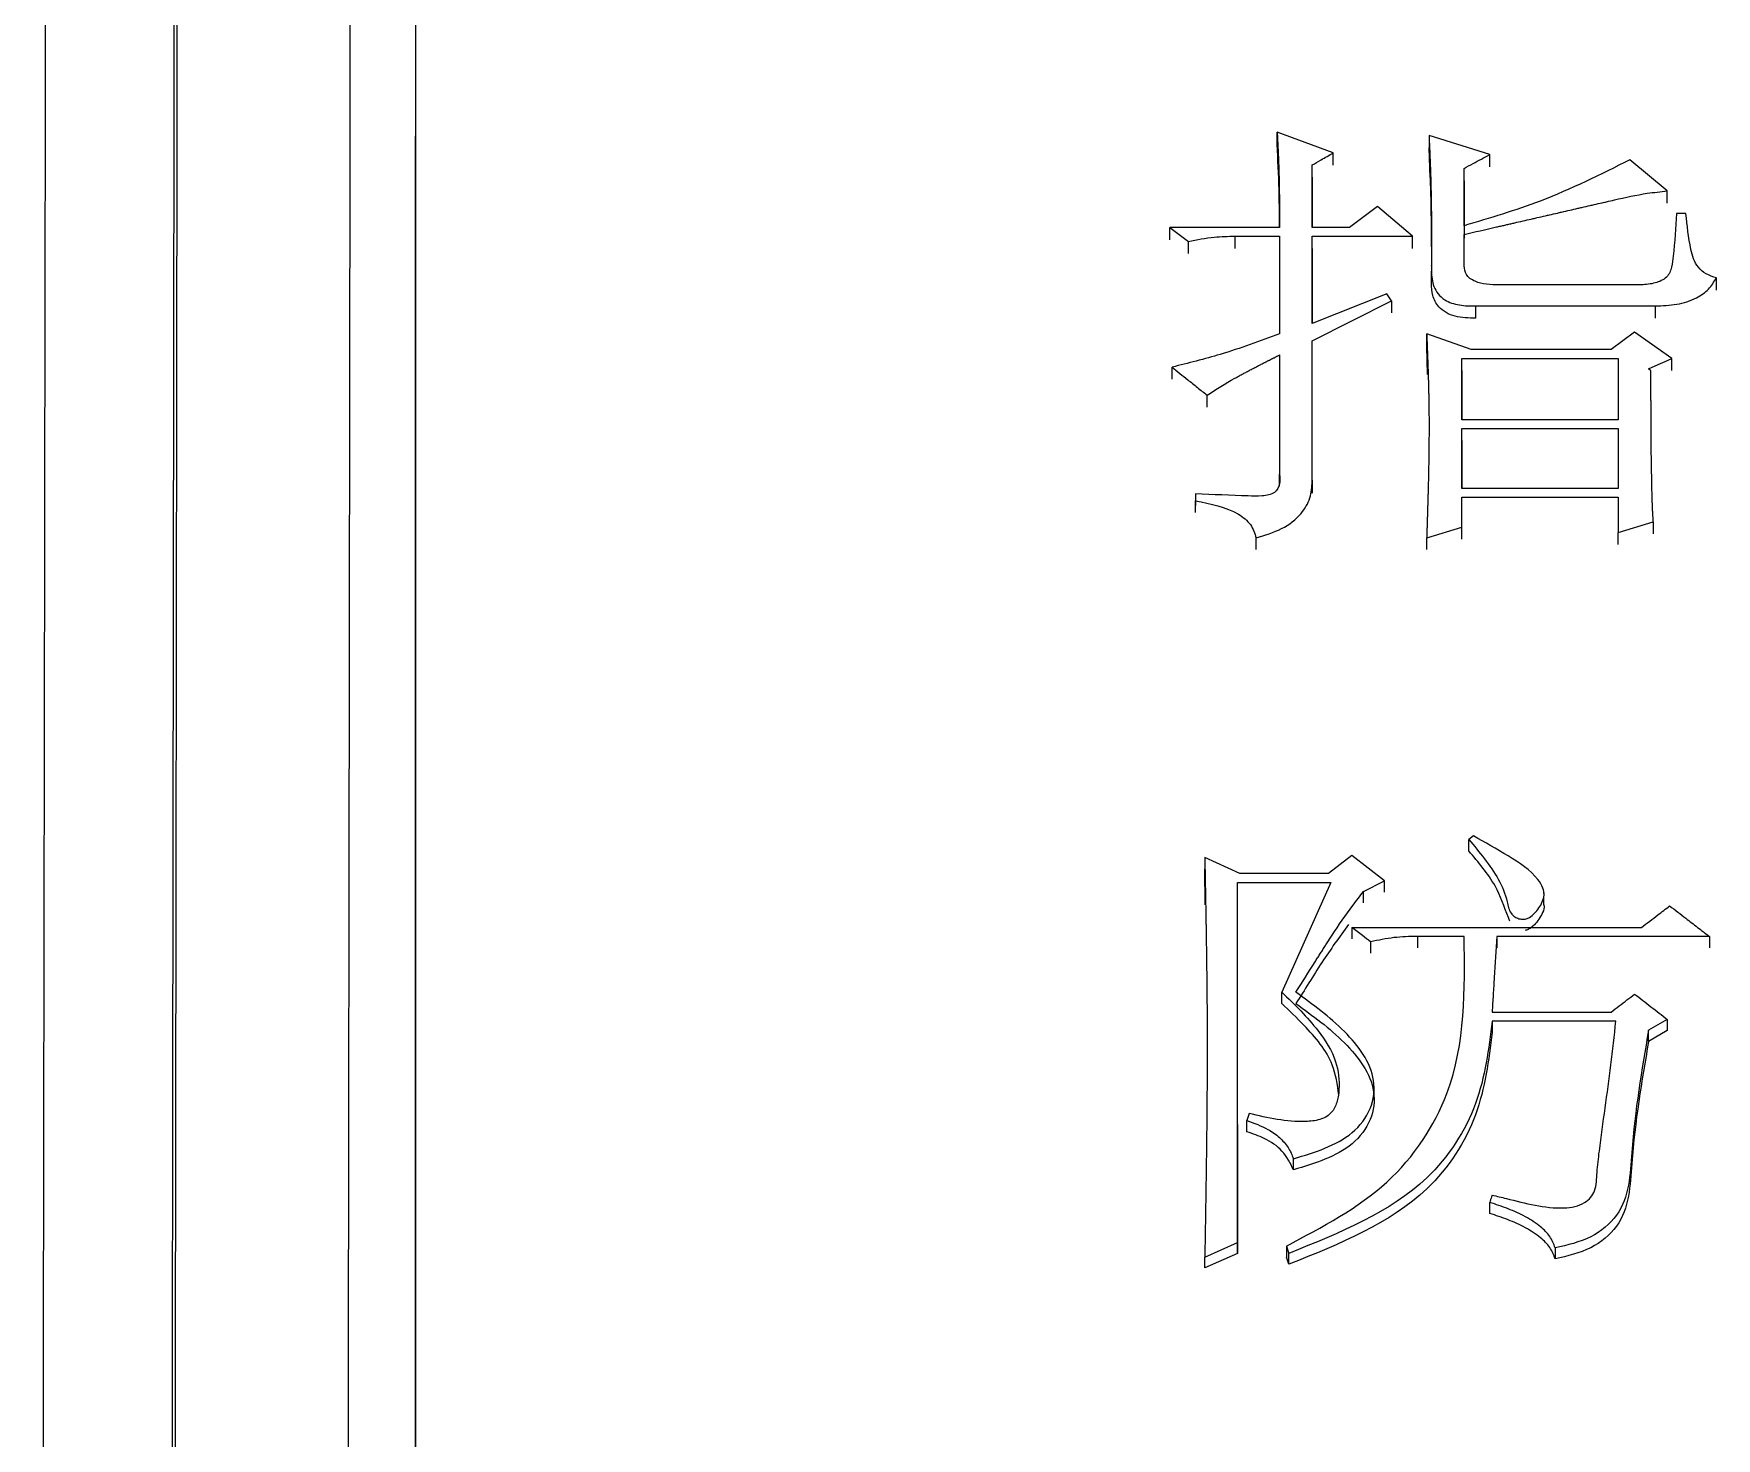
# Model space of a CAD drawing. Header units: millimetres. Extents: x 2136 to 4572, y 748 to 2471.
# Drawn here: x 2803.83 to 2811.62, y 2252.4 to 2258.91 of the extents above; entities that cross this region are included whole.
import ezdxf

# ---------------------------------------------------------------- set-up
doc = ezdxf.new("R2010")
doc.units = ezdxf.units.MM

msp = doc.modelspace()

# ---------------------------------------------------------------- linework, layer by layer
at = {"color": 7, "linetype": 'Continuous', "lineweight": 25}
for p, q in [((2805.5949, 2257.4026), (2805.5949, 2258.4339)), ((2809.8442, 2258.357), (2809.5846, 2258.4533)), ((2809.5846, 2258.3959), (2809.5846, 2258.4533)), ((2810.569, 2258.349), (2810.2878, 2258.4372)), ((2810.2878, 2258.4372), (2810.2878, 2258.3801)), ((2809.8442, 2258.3), (2809.8442, 2258.357)), ((2810.2927, 2258.2425), (2810.2878, 2258.3799)), ((2810.569, 2258.292), (2810.569, 2258.349)), ((2809.7469, 2258.0113), (2809.7469, 2258.3008)), ((2809.7469, 2258.2439), (2809.7469, 2258.3008)), ((2810.45, 2258.0194), (2810.45, 2258.2848)), ((2810.45, 2258.2278), (2810.45, 2258.2848)), ((2811.3911, 2258.1803), (2811.2181, 2258.3249)), ((2809.7469, 2258.2436), (2809.7469, 2258.0113)), ((2810.45, 2258.2276), (2810.45, 2257.9626)), ((2811.3911, 2258.1235), (2811.3911, 2258.1803)), ((2810.0498, 2258.1079), (2809.92, 2258.0113)), ((2810.212, 2257.971), (2810.0498, 2258.1079)), ((2811.4777, 2258.0757), (2811.4344, 2258.0757)), ((2809.087, 2258.0113), (2809.1736, 2257.9468)), ((2809.5954, 2258.0113), (2809.087, 2258.0113)), ((2809.087, 2257.9547), (2809.087, 2258.0113)), ((2809.1736, 2257.8903), (2809.1736, 2257.9468)), ((2809.3899, 2257.971), (2809.5954, 2257.971)), ((2809.3899, 2257.9144), (2809.3899, 2257.971)), ((2809.5954, 2257.971), (2809.5955, 2257.5185)), ((2809.92, 2258.0113), (2809.7469, 2258.0113)), ((2809.7469, 2257.971), (2810.212, 2257.971)), ((2809.7469, 2257.5671), (2809.7469, 2257.971)), ((2809.7469, 2257.9144), (2809.7469, 2257.971)), ((2810.212, 2257.9144), (2810.212, 2257.971)), ((2810.45, 2257.8339), (2810.45, 2257.979)), ((2810.45, 2257.9225), (2810.45, 2257.979)), ((2809.7469, 2257.9142), (2809.7469, 2257.5671)), ((2810.2986, 2257.7531), (2810.2986, 2257.8096)), ((2811.272, 2257.745), (2810.6123, 2257.745)), ((2811.6183, 2257.721), (2811.6183, 2257.7774)), ((2810.093, 2257.7046), (2809.7469, 2257.5671)), ((2809.7469, 2257.4861), (2810.1147, 2257.6723)), ((2810.1147, 2257.6723), (2810.093, 2257.7046)), ((2810.1147, 2257.6723), (2810.1147, 2257.6161)), ((2810.5041, 2257.648), (2811.337, 2257.648)), ((2810.5041, 2257.5917), (2810.5041, 2257.648)), ((2811.337, 2257.5919), (2811.337, 2257.648)), ((2809.7469, 2256.8358), (2809.7469, 2257.4861)), ((2809.7469, 2257.4302), (2809.7469, 2257.4861)), ((2810.4825, 2257.4456), (2810.2769, 2257.5185)), ((2810.2769, 2257.4625), (2810.2769, 2257.5185)), ((2811.2397, 2257.5266), (2811.1315, 2257.4456)), ((2811.4128, 2257.4051), (2811.2397, 2257.5266)), ((2809.5955, 2257.4213), (2809.5955, 2256.8684)), ((2810.2808, 2257.3305), (2810.2769, 2257.4623)), ((2810.4392, 2257.4051), (2811.164, 2257.4051)), ((2810.4392, 2257.1208), (2810.4392, 2257.4051)), ((2810.4392, 2257.3492), (2810.4392, 2257.4051)), ((2811.1315, 2257.4456), (2810.4825, 2257.4456)), ((2811.164, 2257.4051), (2811.164, 2257.1208)), ((2811.4128, 2257.3492), (2811.4128, 2257.4051)), ((2809.0978, 2257.3085), (2809.0978, 2257.3645)), ((2810.4392, 2257.349), (2810.4392, 2257.1208)), ((2811.3154, 2257.3483), (2811.3046, 2257.3564)), ((2809.2601, 2257.179), (2809.2601, 2257.2346)), ((2811.164, 2257.1208), (2810.4392, 2257.1208)), ((2810.4392, 2257.0802), (2811.164, 2257.0802)), ((2810.4392, 2256.8031), (2810.4392, 2257.0802)), ((2810.4392, 2257.0247), (2810.4392, 2257.0802)), ((2810.4392, 2257.0245), (2810.4392, 2256.8031)), ((2811.164, 2257.0802), (2811.164, 2256.8031)), ((2809.5955, 2256.813), (2809.5955, 2256.8684)), ((2809.206, 2256.7786), (2809.206, 2256.746)), ((2809.206, 2256.7786), (2809.206, 2256.7235)), ((2809.7469, 2256.8407), (2809.7469, 2256.7804)), ((2809.7469, 2256.7806), (2809.7469, 2256.8358)), ((2811.164, 2256.8031), (2810.4392, 2256.8031)), ((2809.206, 2256.6909), (2809.206, 2256.746)), ((2810.4392, 2256.7623), (2811.164, 2256.7623)), ((2810.4392, 2256.6234), (2810.4392, 2256.7623)), ((2810.4392, 2256.7072), (2810.4392, 2256.7623)), ((2811.164, 2256.7623), (2811.164, 2256.5989)), ((2810.2769, 2256.5744), (2810.4392, 2256.6234)), ((2810.4392, 2256.5685), (2810.4392, 2256.6234)), ((2811.164, 2256.5989), (2811.3262, 2256.648)), ((2811.3262, 2256.648), (2811.3262, 2256.593)), ((2809.4873, 2256.5195), (2809.4873, 2256.5744)), ((2810.2769, 2256.5195), (2810.2769, 2256.5744)), ((2811.164, 2256.544), (2811.164, 2256.5989)), ((2810.4934, 2255.1941), (2810.4717, 2255.1775)), ((2810.4717, 2255.1244), (2810.4717, 2255.1775)), ((2809.4116, 2255.0198), (2809.2493, 2255.0945)), ((2809.2493, 2255.0945), (2809.2493, 2255.0415)), ((2809.9308, 2255.1028), (2809.8226, 2255.0198)), ((2810.0823, 2254.9865), (2809.9308, 2255.1028)), ((2809.2517, 2254.8751), (2809.2493, 2255.0414)), ((2809.8226, 2255.0198), (2809.4116, 2255.0198)), ((2809.9849, 2254.9367), (2810.0823, 2254.9865)), ((2810.0823, 2254.9336), (2810.0823, 2254.9865)), ((2809.4008, 2254.9782), (2809.8335, 2254.9782)), ((2809.4008, 2253.3117), (2809.4008, 2254.9782)), ((2809.4008, 2254.9253), (2809.4008, 2254.9782)), ((2809.8335, 2254.9782), (2809.6063, 2254.4701)), ((2809.9849, 2254.8838), (2809.9849, 2254.9367)), ((2810.8194, 2254.9278), (2810.8194, 2254.9371)), ((2810.8194, 2254.8839), (2810.8194, 2254.9152)), ((2809.9308, 2254.7703), (2811.2722, 2254.7703)), ((2809.9308, 2254.7703), (2809.9308, 2254.7177)), ((2810.0174, 2254.7036), (2810.0174, 2254.6511)), ((2810.45, 2254.7286), (2810.2337, 2254.7286)), ((2810.2337, 2254.7286), (2810.2337, 2254.6761)), ((2811.5859, 2254.7286), (2810.6015, 2254.7286)), ((2810.6015, 2254.7286), (2810.6015, 2254.6761)), ((2811.5859, 2254.7286), (2811.5859, 2254.6761)), ((2809.6063, 2254.4179), (2809.6063, 2254.4701)), ((2810.5799, 2254.3782), (2811.1315, 2254.3782)), ((2811.1531, 2254.3364), (2810.5798, 2254.3364)), ((2810.5798, 2254.3364), (2810.5798, 2254.2844)), ((2811.3046, 2254.2426), (2811.3046, 2254.2946)), ((2811.3912, 2254.2927), (2811.3046, 2254.2426)), ((2811.3912, 2254.3448), (2811.3912, 2254.2927)), ((2810.0337, 2253.9732), (2810.0337, 2254.0248)), ((2809.4549, 2253.9092), (2809.444, 2253.8757)), ((2809.4008, 2253.8575), (2809.4008, 2253.261)), ((2809.444, 2253.8242), (2809.444, 2253.8757)), ((2809.6604, 2253.648), (2809.6604, 2253.6992)), ((2810.569, 2253.4463), (2810.569, 2253.4972)), ((2809.2493, 2253.2442), (2809.4008, 2253.3117)), ((2809.4008, 2253.261), (2809.4008, 2253.3117)), ((2809.6279, 2253.2949), (2809.6388, 2253.2611)), ((2810.8719, 2253.2864), (2810.8719, 2253.2357)), ((2809.4008, 2253.261), (2809.2493, 2253.1936)), ((2809.2493, 2253.1936), (2809.2493, 2253.2442)), ((2809.6388, 2253.2105), (2809.6279, 2253.2442)), ((2809.6388, 2253.2105), (2809.6388, 2253.2611))]:
    msp.add_line(p, q, dxfattribs=at)
at = {"color": 7, "linetype": 'Continuous', "lineweight": 25, "flags": 128}
for points in [[(2811.3046, 2257.3564), (2811.3485, 2257.3762), (2811.3806, 2257.3906), (2811.4128, 2257.4051)], [(2809.6279, 2253.2949), (2809.6279, 2253.2743), (2809.6279, 2253.2592), (2809.6279, 2253.2442)]]:
    msp.add_lwpolyline(points, dxfattribs=at)
at = {"color": 7, "linetype": 'Continuous', "lineweight": 25}
for points, knots in [([(2805.5944, 2290.1842), (2805.5944, 2290.0801), (2805.5945, 2289.5594), (2805.5945, 2288.1924), (2805.5946, 2286.0326), (2805.5947, 2283.4142), (2805.5947, 2280.9516), (2805.5947, 2277.4438), (2805.5948, 2274.3009), (2805.5948, 2269.9858), (2805.5948, 2265.2987), (2805.5949, 2260.1665), (2805.5949, 2254.7429), (2805.595, 2250.1843), (2805.595, 2244.2618), (2805.5951, 2239.356), (2805.5952, 2232.6771), (2805.5953, 2228.3843), (2805.5953, 2225.3832)], [0, 0, 0, 0, 0.020124, 0.100733, 0.181328, 0.221587, 0.302184, 0.342442, 0.423039, 0.463298, 0.543894, 0.624491, 0.664749, 0.745346, 0.785604, 0.8662, 0.906458, 1, 1, 1, 1]), ([(2803.9258, 2289.2361), (2803.9259, 2289.2644), (2803.9262, 2289.3529), (2803.9249, 2288.3666), (2803.9219, 2286.3536), (2803.9173, 2283.291), (2803.9121, 2279.9027), (2803.907, 2276.5653), (2803.9023, 2273.4957), (2803.8968, 2269.8523), (2803.8902, 2265.5815), (2803.883, 2260.9358), (2803.8753, 2255.989), (2803.8671, 2250.8186), (2803.8581, 2245.1343), (2803.8482, 2238.9373), (2803.8375, 2232.2535), (2803.83, 2227.5628), (2803.8261, 2225.1687)], [0, 0, 0, 0, 0.039342, 0.122943, 0.206183, 0.289063, 0.371582, 0.416612, 0.465601, 0.518547, 0.575452, 0.636313, 0.690059, 0.746552, 0.805793, 0.867782, 0.932518, 1, 1, 1, 1]), ([(2804.4311, 2225.0332), (2804.4357, 2228.3324), (2804.4448, 2234.9309), (2804.4577, 2244.3609), (2804.4697, 2253.2416), (2804.4807, 2261.3992), (2804.4904, 2268.6997), (2804.4987, 2275.0169), (2804.5054, 2280.2412), (2804.5105, 2284.2894), (2804.5133, 2286.6933), (2804.5146, 2288.0068), (2804.5148, 2288.3283), (2804.5149, 2288.4891)], [0, 0, 0, 0, 0.0981345, 0.196269, 0.2944034, 0.3925379, 0.4906723, 0.5888066, 0.686941, 0.7850753, 0.8832097, 0.9416048, 1, 1, 1, 1]), ([(2804.4451, 2224.9844), (2804.4484, 2227.3701), (2804.4549, 2232.0767), (2804.4641, 2238.826), (2804.4728, 2245.1685), (2804.4808, 2251.0637), (2804.4881, 2256.4943), (2804.4958, 2262.2273), (2804.5035, 2267.996), (2804.5107, 2273.4762), (2804.5165, 2277.9434), (2804.521, 2281.4662), (2804.5243, 2284.1293), (2804.5265, 2286.0285), (2804.5278, 2287.2596), (2804.5282, 2287.7744), (2804.5283, 2287.9243), (2804.5283, 2287.9491)], [0, 0, 0, 0, 0.07139, 0.140843, 0.208359, 0.273937, 0.337578, 0.399281, 0.488173, 0.572709, 0.652888, 0.72871, 0.800173, 0.867277, 0.930021, 0.988406, 1, 1, 1, 1]), ([(2805.3264, 2287.1661), (2805.3263, 2287.0732), (2805.3263, 2286.9033), (2805.3259, 2286.4557), (2805.3253, 2285.9152), (2805.3246, 2285.2393), (2805.3236, 2284.4317), (2805.3225, 2283.4917), (2805.3212, 2282.4201), (2805.3191, 2280.7106), (2805.3158, 2278.0244), (2805.3106, 2273.8746), (2805.3039, 2268.6582), (2805.2965, 2263.0514), (2805.2889, 2257.3742), (2805.2815, 2251.9071), (2805.2733, 2245.8942), (2805.2643, 2239.3466), (2805.2545, 2232.3037), (2805.2477, 2227.3614), (2805.2442, 2224.8474)], [0, 0, 0, 0, 0.037781, 0.069081, 0.100468, 0.131943, 0.163506, 0.195157, 0.226895, 0.258722, 0.330934, 0.408983, 0.49287, 0.582593, 0.645672, 0.711347, 0.779618, 0.850484, 0.923944, 1, 1, 1, 1]), ([(2809.5846, 2258.4533), (2809.5847, 2258.4509), (2809.585, 2258.446), (2809.5854, 2258.4388), (2809.5857, 2258.4316), (2809.5861, 2258.4244), (2809.5865, 2258.4171), (2809.5868, 2258.4099), (2809.5872, 2258.4026), (2809.5875, 2258.3954), (2809.5879, 2258.3882), (2809.5882, 2258.3809), (2809.5886, 2258.3737), (2809.5889, 2258.3665), (2809.5892, 2258.3592), (2809.5895, 2258.352), (2809.5899, 2258.3447), (2809.5902, 2258.3375), (2809.5905, 2258.3302), (2809.5907, 2258.323), (2809.591, 2258.3158), (2809.5913, 2258.3097), (2809.5915, 2258.3037), (2809.5917, 2258.2976), (2809.5919, 2258.2904), (2809.5922, 2258.2831), (2809.5924, 2258.2759), (2809.5926, 2258.2686), (2809.5928, 2258.2614), (2809.593, 2258.2541), (2809.5932, 2258.2469), (2809.5933, 2258.2408), (2809.5935, 2258.2348), (2809.5936, 2258.2288), (2809.5937, 2258.2215), (2809.5939, 2258.2142), (2809.594, 2258.207), (2809.5941, 2258.1997), (2809.5942, 2258.1925), (2809.5944, 2258.1852), (2809.5945, 2258.178), (2809.5945, 2258.1707), (2809.5946, 2258.1646), (2809.5947, 2258.1586), (2809.5948, 2258.1525), (2809.5948, 2258.1453), (2809.5949, 2258.138), (2809.5949, 2258.1308), (2809.595, 2258.1235), (2809.5951, 2258.1162), (2809.5951, 2258.109), (2809.5951, 2258.1017), (2809.5952, 2258.0956), (2809.5952, 2258.0896), (2809.5952, 2258.0835), (2809.5953, 2258.0763), (2809.5953, 2258.069), (2809.5953, 2258.0617), (2809.5953, 2258.0544), (2809.5954, 2258.0472), (2809.5954, 2258.0399), (2809.5954, 2258.0326), (2809.5954, 2258.0266), (2809.5954, 2258.0195), (2809.5954, 2258.0148), (2809.5954, 2258.0113)], [0, 0, 0, 0, 0.01641, 0.03282, 0.04923, 0.06564, 0.08205, 0.098461, 0.114871, 0.131281, 0.147691, 0.164101, 0.180511, 0.196921, 0.213331, 0.229741, 0.246151, 0.262561, 0.278972, 0.295382, 0.311792, 0.328202, 0.336407, 0.352817, 0.369227, 0.385637, 0.402047, 0.418457, 0.434867, 0.451278, 0.467688, 0.484098, 0.492303, 0.508713, 0.525123, 0.541533, 0.557943, 0.574353, 0.590763, 0.607173, 0.623583, 0.639994, 0.656404, 0.664609, 0.681019, 0.697429, 0.713839, 0.730249, 0.746659, 0.763069, 0.779479, 0.795889, 0.8123, 0.820505, 0.836915, 0.853325, 0.869735, 0.886145, 0.902555, 0.918965, 0.935375, 0.951785, 0.968195, 0.9764, 1, 1, 1, 1]), ([(2810.2878, 2258.4372), (2810.288, 2258.4311), (2810.2884, 2258.4218), (2810.289, 2258.4094), (2810.2894, 2258.4001), (2810.2898, 2258.3908), (2810.2902, 2258.3815), (2810.2906, 2258.3722), (2810.2911, 2258.3598), (2810.2917, 2258.3444), (2810.2925, 2258.3258), (2810.2932, 2258.3072), (2810.2946, 2258.27), (2810.2958, 2258.2328), (2810.2967, 2258.1955), (2810.2971, 2258.1769), (2810.2974, 2258.1582), (2810.2978, 2258.1396), (2810.298, 2258.121), (2810.2984, 2258.0961), (2810.2986, 2258.0712), (2810.2988, 2258.0464), (2810.2989, 2258.0277), (2810.2989, 2258.009), (2810.299, 2257.9904), (2810.299, 2257.9748), (2810.299, 2257.9624), (2810.299, 2257.953), (2810.299, 2257.9437), (2810.299, 2257.9343), (2810.299, 2257.925), (2810.299, 2257.9157), (2810.2989, 2257.9063), (2810.2989, 2257.897), (2810.2989, 2257.8845), (2810.2988, 2257.872), (2810.2988, 2257.8596), (2810.2987, 2257.8502), (2810.2987, 2257.8424), (2810.2987, 2257.8362), (2810.2987, 2257.8315), (2810.2986, 2257.8269), (2810.2986, 2257.8222), (2810.2986, 2257.8164), (2810.2986, 2257.8123), (2810.2986, 2257.8096)], [0, 0, 0, 0, 0.0297, 0.04455, 0.0594, 0.07425, 0.0891, 0.10395, 0.1188, 0.1485, 0.1782, 0.2079, 0.237599, 0.3564, 0.3861, 0.4158, 0.4455, 0.4752, 0.5049, 0.5346, 0.594, 0.6237, 0.6534, 0.6831, 0.7128, 0.742499, 0.757349, 0.772199, 0.787049, 0.801899, 0.816749, 0.831599, 0.846449, 0.861299, 0.876149, 0.905849, 0.920699, 0.935549, 0.950399, 0.957824, 0.965249, 0.972674, 0.980099, 0.987524, 1, 1, 1, 1]), ([(2809.5952, 2258.0113), (2809.5952, 2258.0311), (2809.5951, 2258.0897), (2809.5932, 2258.218), (2809.588, 2258.3263), (2809.5846, 2258.3959)], [0, 0, 0, 0, 0.154244, 0.455917, 1, 1, 1, 1]), ([(2809.7469, 2258.3008), (2809.7605, 2258.3087), (2809.7836, 2258.322), (2809.816, 2258.3407), (2809.8348, 2258.3516), (2809.8442, 2258.357)], [0, 0, 0, 0, 0.419954, 0.709976, 1, 1, 1, 1]), ([(2810.45, 2258.2848), (2810.4639, 2258.2923), (2810.4907, 2258.3068), (2810.5304, 2258.3282), (2810.5561, 2258.3421), (2810.569, 2258.349)], [0, 0, 0, 0, 0.350984, 0.675491, 1, 1, 1, 1]), ([(2811.2181, 2258.3249), (2811.0822, 2258.2568), (2810.8381, 2258.1345), (2810.5692, 2258.0547), (2810.45, 2258.0194)], [0, 0, 0, 0, 0.556567, 1, 1, 1, 1]), ([(2810.2932, 2258.2428), (2810.2932, 2258.2389), (2810.2937, 2258.208), (2810.2982, 2258.0407), (2810.2985, 2257.9213), (2810.2986, 2257.8595), (2810.2986, 2257.8374), (2810.2986, 2257.8335), (2810.2986, 2257.8345), (2810.2986, 2257.8348)], [0, 0, 0, 0, 0.068293, 0.542837, 0.809759, 0.931747, 0.959329, 0.986395, 1, 1, 1, 1]), ([(2810.45, 2257.979), (2810.5002, 2257.9905), (2810.5567, 2258.0035), (2810.6195, 2258.0179), (2810.6352, 2258.0215), (2810.6509, 2258.0251), (2810.6634, 2258.028), (2810.6791, 2258.0316), (2810.7011, 2258.0366), (2810.7325, 2258.0438), (2810.7639, 2258.051), (2810.7953, 2258.0582), (2810.8204, 2258.064), (2810.8517, 2258.0712), (2810.8769, 2258.0769), (2810.9208, 2258.087), (2810.9584, 2258.0957), (2811.0024, 2258.1058), (2811.0275, 2258.1116), (2811.0588, 2258.1188), (2811.0839, 2258.1246), (2811.1153, 2258.1318), (2811.1843, 2258.1478), (2811.2775, 2258.1686), (2811.3602, 2258.1771), (2811.3911, 2258.1803)], [0, 0, 0, 0, 0.160709, 0.180798, 0.200887, 0.210931, 0.23102, 0.241064, 0.261152, 0.30133, 0.341507, 0.361596, 0.401773, 0.421862, 0.462039, 0.482128, 0.562482, 0.582571, 0.622748, 0.642837, 0.683014, 0.703103, 0.74328, 0.904095, 1, 1, 1, 1]), ([(2811.4344, 2258.0757), (2811.4301, 2258.0099), (2811.4247, 2257.927), (2811.4131, 2257.8286), (2811.3938, 2257.7768), (2811.3343, 2257.7512), (2811.293, 2257.7471), (2811.272, 2257.745)], [0, 0, 0, 0, 0.489877, 0.617073, 0.743751, 0.869803, 1, 1, 1, 1]), ([(2811.6183, 2257.7774), (2811.602, 2257.7831), (2811.5699, 2257.7944), (2811.5191, 2257.8369), (2811.4917, 2257.9369), (2811.4832, 2258.0206), (2811.4777, 2258.0757)], [0, 0, 0, 0, 0.127818, 0.252018, 0.508407, 1, 1, 1, 1]), ([(2809.1736, 2257.9468), (2809.2133, 2257.9548), (2809.2845, 2257.9692), (2809.3576, 2257.9704), (2809.3899, 2257.971)], [0, 0, 0, 0, 0.558835, 1, 1, 1, 1]), ([(2810.2986, 2257.8096), (2810.3, 2257.7854), (2810.303, 2257.7364), (2810.3511, 2257.6737), (2810.4286, 2257.6484), (2810.4787, 2257.6481), (2810.5041, 2257.648)], [0, 0, 0, 0, 0.26803, 0.540931, 0.767912, 1, 1, 1, 1]), ([(2810.6123, 2257.745), (2810.5732, 2257.7464), (2810.5242, 2257.748), (2810.4767, 2257.7747), (2810.4542, 2257.7983), (2810.4517, 2257.82), (2810.45, 2257.8339)], [0, 0, 0, 0, 0.51629, 0.647429, 0.774862, 1, 1, 1, 1]), ([(2810.5041, 2257.5917), (2810.4715, 2257.5918), (2810.4079, 2257.5921), (2810.3307, 2257.6351), (2810.3018, 2257.6961), (2810.2997, 2257.7341), (2810.2986, 2257.7531)], [0, 0, 0, 0, 0.294945, 0.576546, 0.789412, 1, 1, 1, 1]), ([(2811.337, 2257.648), (2811.3701, 2257.6493), (2811.4357, 2257.6518), (2811.522, 2257.6785), (2811.5853, 2257.7233), (2811.6074, 2257.7595), (2811.6183, 2257.7774)], [0, 0, 0, 0, 0.2887937, 0.5729304, 0.7895926, 1, 1, 1, 1]), ([(2809.5955, 2257.5185), (2809.5049, 2257.4851), (2809.3428, 2257.4252), (2809.1728, 2257.3831), (2809.0979, 2257.3645)], [0, 0, 0, 0, 0.558886, 1, 1, 1, 1]), ([(2810.2769, 2257.5185), (2810.2772, 2257.5123), (2810.2776, 2257.5029), (2810.2781, 2257.4903), (2810.2784, 2257.4809), (2810.2788, 2257.4715), (2810.2792, 2257.4621), (2810.2795, 2257.4527), (2810.2799, 2257.4433), (2810.2802, 2257.4339), (2810.2806, 2257.4245), (2810.2809, 2257.4151), (2810.2813, 2257.4057), (2810.2816, 2257.3963), (2810.282, 2257.3869), (2810.2823, 2257.3775), (2810.2826, 2257.368), (2810.2829, 2257.3586), (2810.2833, 2257.3461), (2810.2838, 2257.3304), (2810.2844, 2257.3115), (2810.2849, 2257.2927), (2810.2854, 2257.2738), (2810.2859, 2257.255), (2810.2863, 2257.2361), (2810.2867, 2257.2173), (2810.2873, 2257.1795), (2810.2877, 2257.1418), (2810.2878, 2257.104), (2810.2878, 2257.0851), (2810.2878, 2257.0599), (2810.2876, 2257.0284), (2810.2873, 2256.9906), (2810.2868, 2256.9528), (2810.2862, 2256.915), (2810.2856, 2256.8834), (2810.285, 2256.8519), (2810.2843, 2256.8266), (2810.2837, 2256.8014), (2810.2832, 2256.7824), (2810.2827, 2256.7635), (2810.2822, 2256.7477), (2810.2819, 2256.735), (2810.2816, 2256.7256), (2810.2813, 2256.7161), (2810.2811, 2256.7066), (2810.2808, 2256.6971), (2810.2805, 2256.6876), (2810.2802, 2256.6781), (2810.2799, 2256.6687), (2810.2796, 2256.6592), (2810.2793, 2256.6497), (2810.279, 2256.6402), (2810.2788, 2256.6323), (2810.2786, 2256.626), (2810.2784, 2256.6212), (2810.2783, 2256.6165), (2810.2781, 2256.6117), (2810.278, 2256.607), (2810.2778, 2256.6023), (2810.2777, 2256.5975), (2810.2775, 2256.5928), (2810.2774, 2256.588), (2810.2772, 2256.5819), (2810.277, 2256.5773), (2810.2769, 2256.5744)], [0, 0, 0, 0, 0.020012, 0.030018, 0.040024, 0.050031, 0.060037, 0.070043, 0.080049, 0.090055, 0.100061, 0.110067, 0.120073, 0.130079, 0.140086, 0.150092, 0.160098, 0.170104, 0.18011, 0.200122, 0.220134, 0.240147, 0.260159, 0.280171, 0.300183, 0.320196, 0.340208, 0.420258, 0.44027, 0.460282, 0.480294, 0.520319, 0.560343, 0.600368, 0.640392, 0.680417, 0.700429, 0.740454, 0.760466, 0.780478, 0.80049, 0.820502, 0.830509, 0.840515, 0.850521, 0.860527, 0.870533, 0.880539, 0.890545, 0.900551, 0.910557, 0.920564, 0.93057, 0.940576, 0.945579, 0.950582, 0.955585, 0.960588, 0.965591, 0.970594, 0.975597, 0.9806, 0.985603, 0.990606, 1, 1, 1, 1]), ([(2805.5953, 2225.2821), (2805.5953, 2225.9294), (2805.5953, 2229.17), (2805.5952, 2234.9353), (2805.5951, 2241.152), (2805.595, 2247.1872), (2805.595, 2251.8171), (2805.5949, 2255.6281), (2805.5949, 2257.0714), (2805.5949, 2257.4683)], [0, 0, 0, 0, 0.056256, 0.281605, 0.506911, 0.619454, 0.844767, 0.95731, 1, 1, 1, 1]), ([(2809.2601, 2257.2346), (2809.3023, 2257.2619), (2809.347, 2257.2908), (2809.3972, 2257.3181), (2809.4083, 2257.3242), (2809.4195, 2257.3302), (2809.4307, 2257.3361), (2809.4419, 2257.3421), (2809.4531, 2257.348), (2809.4643, 2257.3539), (2809.4728, 2257.3584), (2809.484, 2257.3642), (2809.4953, 2257.3701), (2809.5052, 2257.3752), (2809.5122, 2257.3788), (2809.5179, 2257.3817), (2809.5235, 2257.3846), (2809.5292, 2257.3875), (2809.5349, 2257.3904), (2809.5405, 2257.3933), (2809.5448, 2257.3955), (2809.5504, 2257.3984), (2809.5561, 2257.4013), (2809.5618, 2257.4042), (2809.566, 2257.4063), (2809.5717, 2257.4092), (2809.5774, 2257.4121), (2809.583, 2257.415), (2809.5886, 2257.4178), (2809.5927, 2257.4199), (2809.5955, 2257.4213)], [0, 0, 0, 0, 0.396041, 0.420732, 0.445423, 0.494806, 0.519497, 0.544188, 0.59357, 0.618261, 0.642952, 0.667643, 0.717025, 0.741716, 0.754061, 0.778752, 0.791098, 0.803443, 0.828134, 0.84048, 0.852825, 0.865171, 0.889862, 0.902207, 0.914553, 0.926898, 0.951589, 0.963935, 0.97628, 1, 1, 1, 1]), ([(2809.0979, 2257.3645), (2809.1221, 2257.3451), (2809.1612, 2257.3138), (2809.2153, 2257.2705), (2809.2452, 2257.2466), (2809.2601, 2257.2346)], [0, 0, 0, 0, 0.4477923, 0.7238958, 1, 1, 1, 1]), ([(2811.3262, 2256.648), (2811.3261, 2256.6508), (2811.3257, 2256.6565), (2811.3252, 2256.6651), (2811.3246, 2256.6765), (2811.324, 2256.6879), (2811.3234, 2256.6993), (2811.323, 2256.7079), (2811.3224, 2256.7193), (2811.322, 2256.7307), (2811.3213, 2256.7507), (2811.3204, 2256.7878), (2811.3187, 2256.8677), (2811.3171, 2256.9588), (2811.3166, 2257.0386), (2811.3163, 2257.0784), (2811.3162, 2257.1011), (2811.3161, 2257.1182), (2811.316, 2257.1324), (2811.3159, 2257.1466), (2811.3159, 2257.158), (2811.3158, 2257.1694), (2811.3158, 2257.1807), (2811.3158, 2257.1921), (2811.3157, 2257.2035), (2811.3157, 2257.212), (2811.3157, 2257.2234), (2811.3156, 2257.2347), (2811.3156, 2257.2461), (2811.3156, 2257.2574), (2811.3155, 2257.2688), (2811.3155, 2257.2802), (2811.3155, 2257.2887), (2811.3155, 2257.2958), (2811.3155, 2257.3029), (2811.3155, 2257.3085), (2811.3155, 2257.3142), (2811.3155, 2257.3185), (2811.3154, 2257.3241), (2811.3154, 2257.3298), (2811.3154, 2257.3355), (2811.3154, 2257.3412), (2811.3154, 2257.3455), (2811.3154, 2257.3483)], [0, 0, 0, 0, 0.012194, 0.024389, 0.036583, 0.060972, 0.073167, 0.085361, 0.097556, 0.121945, 0.134139, 0.182918, 0.280473, 0.475585, 0.573141, 0.621919, 0.646308, 0.670697, 0.695086, 0.70728, 0.731669, 0.743863, 0.756058, 0.780447, 0.792641, 0.804836, 0.81703, 0.841419, 0.853613, 0.865808, 0.890197, 0.902391, 0.914586, 0.92678, 0.932877, 0.945072, 0.951169, 0.957266, 0.963363, 0.975558, 0.981655, 0.987752, 1, 1, 1, 1]), ([(2809.5956, 2256.8684), (2809.5972, 2256.8537), (2809.6005, 2256.8243), (2809.5761, 2256.7766), (2809.5121, 2256.7664), (2809.3913, 2256.7693), (2809.2879, 2256.7745), (2809.206, 2256.7786)], [0, 0, 0, 0, 0.111377, 0.22453, 0.350906, 0.486016, 1, 1, 1, 1]), ([(2809.4873, 2256.5744), (2809.5278, 2256.5865), (2809.6074, 2256.6104), (2809.6958, 2256.6773), (2809.7414, 2256.7574), (2809.7451, 2256.8098), (2809.7469, 2256.8358)], [0, 0, 0, 0, 0.291847, 0.573788, 0.788346, 1, 1, 1, 1]), ([(2809.206, 2256.746), (2809.2764, 2256.7321), (2809.3734, 2256.7131), (2809.4667, 2256.6388), (2809.4805, 2256.5956), (2809.4873, 2256.5744)], [0, 0, 0, 0, 0.573358, 0.790473, 1, 1, 1, 1]), ([(2810.4717, 2255.1775), (2810.4963, 2255.1481), (2810.5704, 2255.0595), (2810.6436, 2254.9455), (2810.658, 2254.8459), (2810.6802, 2254.8212), (2810.6988, 2254.8115), (2810.7188, 2254.8076), (2810.7378, 2254.8094), (2810.7575, 2254.8181), (2810.7853, 2254.8436), (2810.8105, 2254.8782), (2810.8235, 2254.9199), (2810.8162, 2254.9567), (2810.772, 2255.0276), (2810.6522, 2255.1037), (2810.5468, 2255.1637), (2810.4934, 2255.1941)], [0, 0, 0, 0, 0.109651, 0.330682, 0.3864, 0.404634, 0.422868, 0.441529, 0.456387, 0.471247, 0.497612, 0.560433, 0.593185, 0.625961, 0.670922, 0.833212, 1, 1, 1, 1]), ([(2809.2493, 2255.0945), (2809.2496, 2255.0788), (2809.2501, 2255.0552), (2809.2507, 2255.0237), (2809.2511, 2255.0001), (2809.2516, 2254.9765), (2809.252, 2254.9529), (2809.2524, 2254.9293), (2809.2529, 2254.9057), (2809.2533, 2254.8821), (2809.2539, 2254.8506), (2809.2544, 2254.8191), (2809.2549, 2254.7876), (2809.2553, 2254.7639), (2809.2558, 2254.7324), (2809.2563, 2254.7008), (2809.2568, 2254.6693), (2809.2571, 2254.6456), (2809.2574, 2254.6219), (2809.2579, 2254.5903), (2809.2582, 2254.5588), (2809.2586, 2254.5272), (2809.2588, 2254.5034), (2809.2591, 2254.4797), (2809.2593, 2254.4481), (2809.2596, 2254.4165), (2809.2598, 2254.3848), (2809.2599, 2254.3651), (2809.26, 2254.3492), (2809.2601, 2254.3374), (2809.2601, 2254.3255), (2809.2602, 2254.3096), (2809.2602, 2254.2938), (2809.2603, 2254.278), (2809.2603, 2254.2661), (2809.2603, 2254.2542), (2809.2603, 2254.2423), (2809.2603, 2254.2304), (2809.2603, 2254.2205), (2809.2603, 2254.2126), (2809.2603, 2254.2067), (2809.2603, 2254.1987), (2809.2603, 2254.1908), (2809.2603, 2254.1829), (2809.2603, 2254.175), (2809.2603, 2254.1651), (2809.2603, 2254.1532), (2809.2602, 2254.1373), (2809.2602, 2254.1214), (2809.2601, 2254.1056), (2809.2601, 2254.0937), (2809.26, 2254.0778), (2809.2599, 2254.058), (2809.2598, 2254.0342), (2809.2596, 2254.0103), (2809.2595, 2253.9865), (2809.2592, 2253.9548), (2809.259, 2253.923), (2809.2587, 2253.8912), (2809.2585, 2253.8673), (2809.2582, 2253.8435), (2809.2579, 2253.8117), (2809.2575, 2253.7799), (2809.2571, 2253.748), (2809.2568, 2253.7242), (2809.2565, 2253.7003), (2809.2561, 2253.6684), (2809.2556, 2253.6366), (2809.2552, 2253.6047), (2809.2548, 2253.5808), (2809.2543, 2253.5489), (2809.2538, 2253.517), (2809.2533, 2253.4851), (2809.2529, 2253.4612), (2809.2526, 2253.4373), (2809.252, 2253.4053), (2809.2515, 2253.3734), (2809.251, 2253.3415), (2809.2506, 2253.3175), (2809.25, 2253.2851), (2809.2496, 2253.2607), (2809.2493, 2253.2442)], [0, 0, 0, 0, 0.025705, 0.038557, 0.05141, 0.064262, 0.077115, 0.089967, 0.102819, 0.115672, 0.128524, 0.154229, 0.167082, 0.179934, 0.192786, 0.218491, 0.231344, 0.244196, 0.257049, 0.269901, 0.295606, 0.308458, 0.321311, 0.334163, 0.347016, 0.37272, 0.385573, 0.398425, 0.404851, 0.411278, 0.417704, 0.42413, 0.436983, 0.443409, 0.449835, 0.456261, 0.462687, 0.469114, 0.47554, 0.478753, 0.481966, 0.485179, 0.491605, 0.494818, 0.498032, 0.504458, 0.510884, 0.51731, 0.530163, 0.536589, 0.543015, 0.549441, 0.562294, 0.575146, 0.587999, 0.600851, 0.613703, 0.639408, 0.652261, 0.665113, 0.677966, 0.690818, 0.716523, 0.729375, 0.742228, 0.75508, 0.767933, 0.793637, 0.80649, 0.819342, 0.832195, 0.857899, 0.870752, 0.883604, 0.896457, 0.909309, 0.935014, 0.947866, 0.960719, 0.973571, 1, 1, 1, 1]), ([(2810.662, 2254.7987), (2810.6597, 2254.8045), (2810.638, 2254.8594), (2810.5979, 2254.978), (2810.5167, 2255.0722), (2810.4717, 2255.1243)], [0, 0, 0, 0, 0.050477, 0.4745225, 1, 1, 1, 1]), ([(2809.6712, 2254.4701), (2809.7008, 2254.5172), (2809.7341, 2254.5702), (2809.7714, 2254.6289), (2809.7807, 2254.6435), (2809.7901, 2254.6582), (2809.7994, 2254.6728), (2809.8088, 2254.6875), (2809.822, 2254.7079), (2809.8615, 2254.7693), (2809.9163, 2254.8494), (2809.968, 2254.9152), (2809.9849, 2254.9367)], [0, 0, 0, 0, 0.2975226, 0.3347128, 0.3719031, 0.3904983, 0.4276885, 0.4648788, 0.483474, 0.5578546, 0.8555027, 1, 1, 1, 1]), ([(2810.8172, 2254.8836), (2810.8189, 2254.8772), (2810.8234, 2254.8592), (2810.8062, 2254.8208), (2810.7825, 2254.7858), (2810.7534, 2254.7637), (2810.7405, 2254.7573), (2810.7342, 2254.757), (2810.7339, 2254.7569)], [0, 0, 0, 0, 0.1263, 0.350367, 0.766673, 0.897301, 0.995433, 1, 1, 1, 1]), ([(2811.2722, 2254.7703), (2811.2846, 2254.7799), (2811.3096, 2254.7991), (2811.3529, 2254.8324), (2811.3837, 2254.8561), (2811.402, 2254.8701)], [0, 0, 0, 0, 0.288432, 0.576865, 1, 1, 1, 1]), ([(2811.402, 2254.8701), (2811.4269, 2254.8509), (2811.4701, 2254.8178), (2811.5314, 2254.7706), (2811.5677, 2254.7426), (2811.5859, 2254.7286)], [0, 0, 0, 0, 0.407194, 0.703597, 1, 1, 1, 1]), ([(2809.915, 2254.7841), (2809.873, 2254.7261), (2809.8088, 2254.6374), (2809.7314, 2254.5133), (2809.6913, 2254.4497), (2809.6712, 2254.4179)], [0, 0, 0, 0, 0.485895, 0.742945, 1, 1, 1, 1]), ([(2810.0174, 2254.7036), (2810.0049, 2254.7133), (2809.9842, 2254.7292), (2809.9554, 2254.7514), (2809.939, 2254.764), (2809.9308, 2254.7703)], [0, 0, 0, 0, 0.432643, 0.716321, 1, 1, 1, 1]), ([(2809.6279, 2253.2949), (2809.7941, 2253.383), (2810.1191, 2253.5554), (2810.4606, 2254.0747), (2810.454, 2254.4815), (2810.45, 2254.7286)], [0, 0, 0, 0, 0.291092, 0.569283, 1, 1, 1, 1]), ([(2810.2337, 2254.7286), (2810.1974, 2254.7279), (2810.1242, 2254.7264), (2810.0532, 2254.7113), (2810.0174, 2254.7036)], [0, 0, 0, 0, 0.495714, 1, 1, 1, 1]), ([(2810.6015, 2254.7286), (2810.5976, 2254.6653), (2810.592, 2254.5753), (2810.5848, 2254.4584), (2810.5815, 2254.405), (2810.5799, 2254.3782)], [0, 0, 0, 0, 0.542952, 0.771476, 1, 1, 1, 1]), ([(2809.6063, 2254.4701), (2809.6655, 2254.4129), (2809.7658, 2254.3159), (2809.8622, 2254.1607), (2809.8755, 2254.0447), (2809.8647, 2253.9667), (2809.8467, 2253.9221), (2809.8152, 2253.8935), (2809.7727, 2253.8762), (2809.6494, 2253.8628), (2809.5412, 2253.8886), (2809.4549, 2253.9092)], [0, 0, 0, 0, 0.236471, 0.400892, 0.534168, 0.588802, 0.643894, 0.675813, 0.707612, 0.766357, 1, 1, 1, 1]), ([(2809.6604, 2253.6992), (2809.7596, 2253.7294), (2809.9094, 2253.7748), (2810.0271, 2253.9276), (2810.0472, 2254.1066), (2809.9028, 2254.3023), (2809.7494, 2254.4134), (2809.6712, 2254.4701)], [0, 0, 0, 0, 0.250217, 0.37779, 0.502112, 0.745933, 1, 1, 1, 1]), ([(2811.1315, 2254.3782), (2811.144, 2254.3879), (2811.1683, 2254.4066), (2811.2043, 2254.4345), (2811.2279, 2254.4527), (2811.2397, 2254.4618)], [0, 0, 0, 0, 0.346119, 0.673059, 1, 1, 1, 1]), ([(2811.2397, 2254.4618), (2811.2649, 2254.4423), (2811.3154, 2254.4033), (2811.3659, 2254.3643), (2811.3912, 2254.3448)], [0, 0, 0, 0, 0.4999994, 1, 1, 1, 1]), ([(2809.8698, 2253.9948), (2809.8634, 2254.0423), (2809.8473, 2254.162), (2809.7303, 2254.2988), (2809.6406, 2254.385), (2809.6063, 2254.4179)], [0, 0, 0, 0, 0.289302, 0.728342, 1, 1, 1, 1]), ([(2809.6712, 2254.4179), (2809.7494, 2254.3612), (2809.9027, 2254.2503), (2810.0472, 2254.0548), (2810.0271, 2253.8761), (2809.9093, 2253.7235), (2809.7596, 2253.6781), (2809.6604, 2253.648)], [0, 0, 0, 0, 0.254102, 0.497856, 0.622112, 0.749663, 1, 1, 1, 1]), ([(2810.5798, 2254.3364), (2810.564, 2254.2075), (2810.5322, 2253.9479), (2810.2524, 2253.5088), (2809.8742, 2253.3562), (2809.6388, 2253.2611)], [0, 0, 0, 0, 0.271558, 0.546438, 1, 1, 1, 1]), ([(2810.5798, 2254.2844), (2810.564, 2254.1556), (2810.5322, 2253.8963), (2810.2523, 2253.4577), (2809.8742, 2253.3053), (2809.6388, 2253.2105)], [0, 0, 0, 0, 0.271428, 0.546253, 1, 1, 1, 1]), ([(2810.5799, 2253.5311), (2810.6019, 2253.5259), (2810.7114, 2253.5001), (2810.8394, 2253.4634), (2810.9639, 2253.4761), (2811.0067, 2253.4934), (2811.0383, 2253.5193), (2811.0636, 2253.5663), (2811.0649, 2253.6407), (2811.0882, 2253.8346), (2811.1238, 2254.0685), (2811.1457, 2254.2688), (2811.1531, 2254.3364)], [0, 0, 0, 0, 0.0476159, 0.2366676, 0.2711991, 0.3058534, 0.3330791, 0.3603377, 0.4287555, 0.5098819, 0.8344448, 1, 1, 1, 1]), ([(2811.3046, 2254.2946), (2811.2729, 2254.1097), (2811.2248, 2253.829), (2811.2143, 2253.4712), (2811.0402, 2253.3251), (2810.929, 2253.2995), (2810.8719, 2253.2864)], [0, 0, 0, 0, 0.492344, 0.747305, 0.87043, 1, 1, 1, 1]), ([(2811.3912, 2254.3448), (2811.3767, 2254.3364), (2811.3479, 2254.3197), (2811.319, 2254.303), (2811.3046, 2254.2946)], [0, 0, 0, 0, 0.5000001, 1, 1, 1, 1]), ([(2811.3046, 2254.2426), (2811.2729, 2254.058), (2811.2248, 2253.7776), (2811.2143, 2253.4202), (2811.0401, 2253.2743), (2810.9289, 2253.2488), (2810.8719, 2253.2357)], [0, 0, 0, 0, 0.4922279, 0.747139, 0.870314, 1, 1, 1, 1]), ([(2809.444, 2253.8757), (2809.4778, 2253.8639), (2809.533, 2253.8448), (2809.5962, 2253.7995), (2809.6378, 2253.7531), (2809.6529, 2253.7171), (2809.6604, 2253.6992)], [0, 0, 0, 0, 0.34974, 0.571287, 0.787704, 1, 1, 1, 1]), ([(2809.6604, 2253.648), (2809.6452, 2253.6787), (2809.616, 2253.7377), (2809.5319, 2253.7946), (2809.4715, 2253.8149), (2809.444, 2253.8242)], [0, 0, 0, 0, 0.370996, 0.713919, 1, 1, 1, 1]), ([(2810.5799, 2253.531), (2810.579, 2253.5282), (2810.5767, 2253.5211), (2810.5731, 2253.5099), (2810.5704, 2253.5014), (2810.569, 2253.4972)], [0, 0, 0, 0, 0.252887, 0.626447, 1, 1, 1, 1]), ([(2810.8719, 2253.2864), (2810.8648, 2253.3045), (2810.8505, 2253.341), (2810.801, 2253.3901), (2810.7347, 2253.4328), (2810.6541, 2253.4688), (2810.5975, 2253.4877), (2810.569, 2253.4972)], [0, 0, 0, 0, 0.162412, 0.328967, 0.549592, 0.773853, 1, 1, 1, 1]), ([(2810.8719, 2253.2357), (2810.8648, 2253.2538), (2810.8505, 2253.2902), (2810.8009, 2253.3393), (2810.7347, 2253.3819), (2810.6541, 2253.4179), (2810.5975, 2253.4368), (2810.569, 2253.4463)], [0, 0, 0, 0, 0.162317, 0.328828, 0.549463, 0.773777, 1, 1, 1, 1])]:
    msp.add_open_spline(points, degree=3, knots=knots, dxfattribs=at)

doc.saveas('drawing.dxf')
